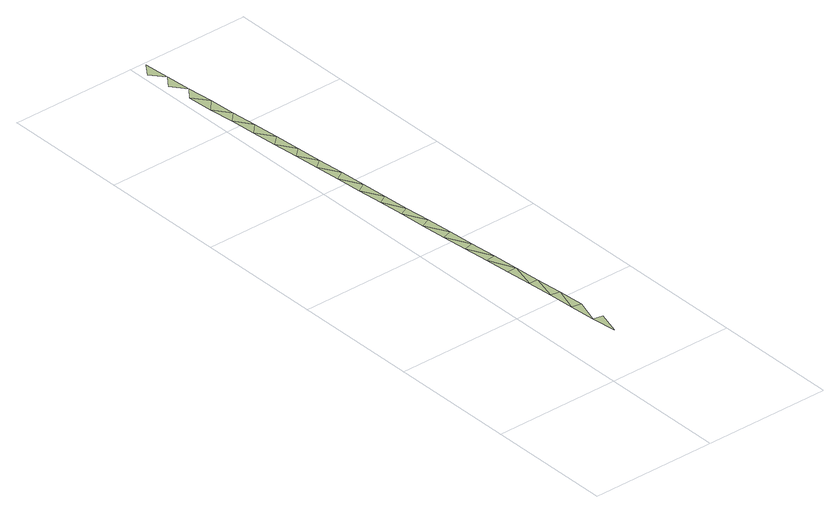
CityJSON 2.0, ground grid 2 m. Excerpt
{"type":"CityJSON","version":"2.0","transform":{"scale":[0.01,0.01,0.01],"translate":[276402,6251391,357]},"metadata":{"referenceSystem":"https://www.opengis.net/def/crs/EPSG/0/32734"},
"CityObjects":{
"terrain1":{"type":"TINRelief","geometry":[{"type":"CompositeSurface","lod":"1","boundaries":[[[0,1,2]],[[1,3,4]],[[5,6,4]],[[4,3,5]],[[6,7,8]],[[7,6,5]],[[9,10,8]],[[8,7,9]],[[9,11,10]],[[11,9,12]],[[12,13,11]],[[13,12,14]],[[14,15,13]],[[15,14,16]],[[17,15,16]],[[16,18,17]],[[18,19,17]],[[19,18,20]],[[20,21,19]],[[21,20,22]],[[22,23,21]],[[23,22,24]],[[25,23,24]],[[24,26,25]],[[26,27,25]],[[27,26,28]],[[28,29,27]],[[30,31,29]],[[29,28,30]],[[32,31,33]],[[31,30,33]],[[34,35,32]],[[33,34,32]],[[36,37,35]],[[35,34,36]],[[38,39,37]],[[37,36,38]],[[39,38,40]],[[40,41,42]],[[43,41,44]]]}]}
},
"vertices":[
[93,131,96],[78,134,96],[82,94,96],[90,172,96],[75,175,96],[87,213,96],[72,215,96],[83,255,96],[69,255,96],[80,296,96],[65,295,96],[62,335,96],[77,337,96],[59,375,96],[73,378,96],[55,415,96],[70,419,96],[52,455,96],[67,461,96],[49,495,96],[63,502,96],[46,535,96],[60,543,96],[42,575,96],[57,584,96],[39,616,96],[54,625,96],[36,656,96],[50,667,96],[33,696,96],[47,708,96],[29,736,96],[26,776,96],[44,749,96],[40,790,96],[23,816,96],[37,831,96],[19,856,96],[34,873,96],[16,896,96],[30,914,96],[27,955,96],[13,936,96],[10,976,96],[24,996,96]
]}
